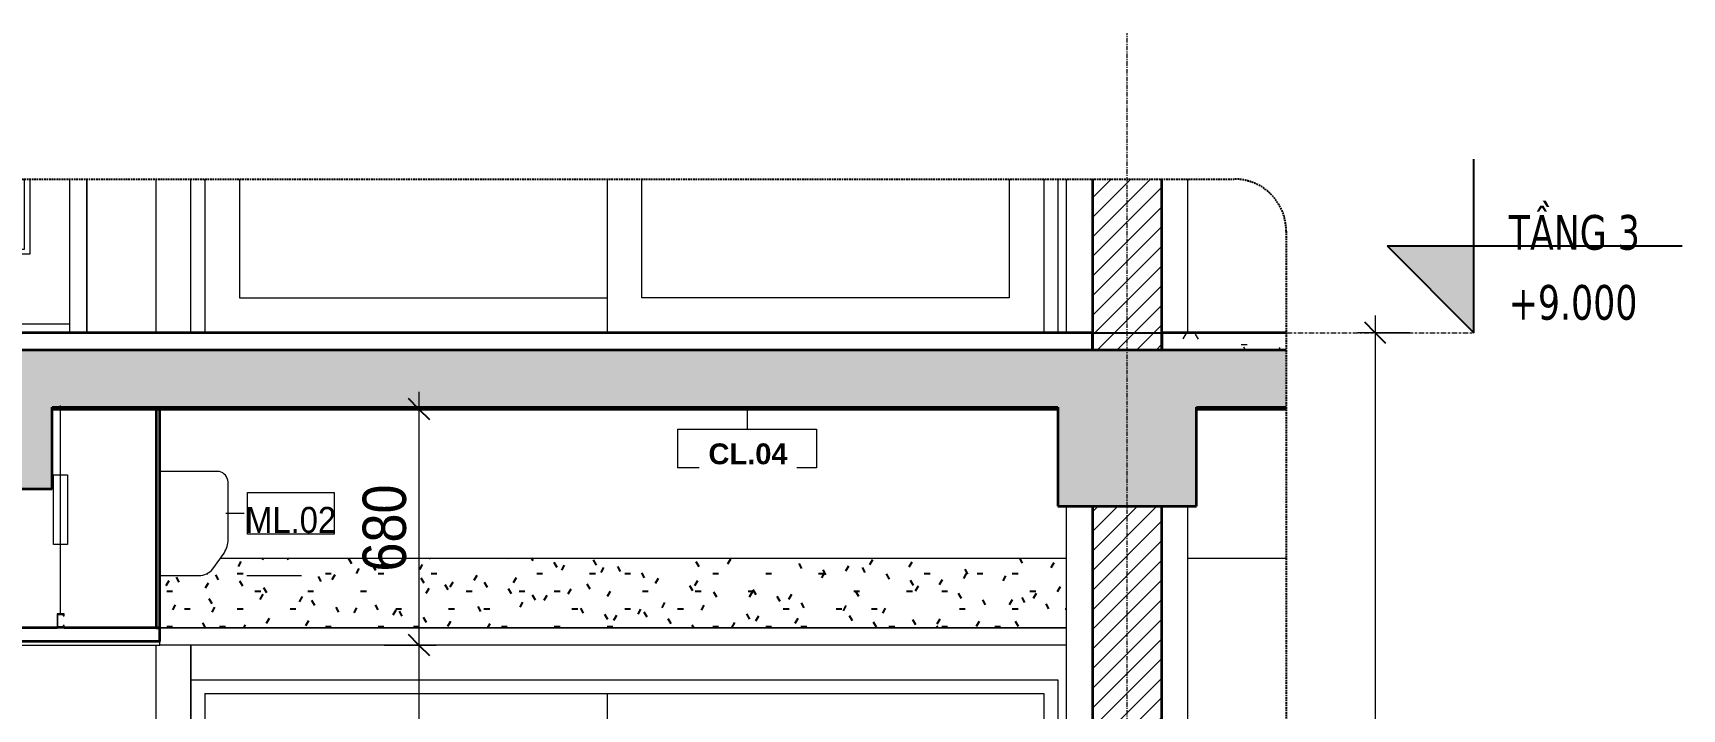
# Model space of a CAD drawing. Header units: millimetres. Extents: x 41758 to 237109, y 3795 to 78637.
# Drawn here: x 117147 to 121903, y 7916 to 9864 of the extents above; entities that cross this region are included whole.
import ezdxf

# ---------------------------------------------------------------- set-up
doc = ezdxf.new("R2010")
doc.units = ezdxf.units.MM
for name, pattern in [('Centre', [31.75, 6.35, -4.7625, 15.875, -4.7625]), ('Dash', [6, 3, -3]), ('Grid Line', [22.225, 12.7, -3.175, 3.175, -3.175]), ('Hidden', [7.14375, 4.7625, -2.38125]), ('IMPORT-CENTER _2_', [40.64, 25.4, -5.08, 5.08, -5.08])]:
    doc.linetypes.add(name, pattern=pattern)
for name, color, linetype, lineweight in [('0-5', 130, 'Continuous', 5), ('A-ANNO-DIMS', 211, 'Continuous', 9), ('A-ANNO-DIMS-50', 211, 'Continuous', 9), ('A-CLNG', 13, 'Continuous', 18), ('A-CLNG-1', 250, 'Continuous', 35), ('A-CLNG-2', 7, 'Continuous', 18), ('A-CLNG-FNSH-1', 7, 'Continuous', 18), ('A-CLNG-IDEN', 151, 'Continuous', 9), ('A-CLNG-PATT-1', 7, 'Continuous', 18), ('A-CLNG-PATT-2', 151, 'Continuous', 25), ('A-DETL-GENF', 92, 'Continuous', 18), ('A-DETL-GENF-4', 9, 'Continuous', 18), ('A-DETL-GENF-5', 92, 'Hidden', 25), ('A-DETL-GENF-HDLN-1', 7, 'Dash', 18), ('A-DETL-GENF-HDLN-2', 1, 'Continuous', 18), ('A-DETL-MEDM', 33, 'Continuous', 35), ('A-DOOR', 31, 'Continuous', 18), ('A-DOOR-1', 7, 'Continuous', 18), ('A-DOOR-FRAM-1', 31, 'Continuous', 18), ('A-DOOR-GLAZ-1', 31, 'Continuous', 18), ('A-FLOR-FNSH-1', 250, 'Continuous', 35), ('A-FLOR-LEVL', 51, 'Continuous', 9), ('A-FLOR-LEVL-1', 51, 'Continuous', 25), ('A-FLOR-LEVL-2', 51, 'Centre', 9), ('A-FLOR-PATT-1', 253, 'Continuous', 18), ('A-FLOR-PATT-4', 67, 'Continuous', 18), ('A-WALL', 113, 'Continuous', 18), ('A-WALL-2', 250, 'Continuous', 35), ('A-WALL-3', 7, 'Continuous', 18), ('A-WALL-PATT-2', 111, 'Continuous', 18), ('G-IMPT', 8, 'Continuous', 18), ('G-IMPT-3', 8, 'IMPORT-CENTER _2_', 18), ('M-EQPM', 50, 'Continuous', 18), ('M-EQPM-1', 7, 'Continuous', 18), ('M-EQPM-2', 50, 'Continuous', 25), ('M-EQPM-IDEN', 50, 'Continuous', 9), ('S-BEAM-2', 7, 'Continuous', 18), ('S-COLS', 52, 'Continuous', 18), ('S-COLS-6', 7, 'Continuous', 18), ('S-GRID-1', 1, 'Grid Line', 9)]:
    doc.layers.add(name, color=color, linetype=linetype, lineweight=lineweight)
doc.styles.add('Arial_1', font='arial.ttf', dxfattribs={"width": 0.9, "height": 75})
doc.styles.add('Arial_B_3', font='arialbd.ttf', dxfattribs={"height": 60})
doc.styles.add('Tahoma_B_1', font='tahomabd.ttf', dxfattribs={"width": 0.85, "height": 100})
doc.styles.add('UTM Avo', font='', dxfattribs={"width": 0.9, "height": 125})
doc.styles.get('UTM Avo').set_extended_font_data('UTM Avo')
doc.dimstyles.new('1_Dim_chi_tiet_2_5', dxfattribs={"dimscale": 304.8, "dimtxt": 124.912619, "dimasz": 0.19685, "dimexe": 0.164042, "dimexo": 0.0625, "dimgap": 0.016404, "dimtad": 1, "dimdec": 0, "dimrnd": 5, "dimzin": 0, "dimdsep": 46, "dimtxsty": 'UTM Avo', "dimblk1": 'OBLIQUE', "dimblk2": 'OBLIQUE', "dimsah": 1, "dimcen": 0.09, "dimdle": 0.164042, "dimazin": 0, "dimtfac": 1, "dimtdec": 4, "dimtix": 1, "dimtmove": 0, "dimatfit": 3, "dimfxl": 0.328084, "dimfxlon": 1, "dimtvp": 1, "dimtolj": 1, "dimtzin": 0, "dimarcsym": 2})
pattern_1 = [(50, (49918.1, 15875), (364.368, -31.878), [38.1, -419.1]), (355, (49918.1, 15875), (-70.486, 382.113), [30.48, -335.28]), (100.451, (49948.46, 15872.34), (293.885, 350.233), [32.38, -356.18]), (46.184, (49918.1, 15976.6), (542.158, -84.086), [57.15, -628.65]), (96.636, (49963.3, 15969.6), (474.805, 494.855), [48.57, -534.27]), (351.184, (49918.1, 15976.6), (474.81, 494.85), [45.72, -502.92]), (21, (49968.9, 15951.2), (303.228, -204.53), [38.1, -419.1]), (326, (49968.9, 15951.2), (123.604, 368.376), [30.48, -335.28]), (71.451, (49994.17, 15934.16), (426.834, 163.843), [32.38, -356.18]), (37.5, (49918.1, 15875), (6.1766, 169.1102), [3.353, -327.863, 3.353, -337.007, -336.55]), (37.5, (49918.1, 15875), (6.1766, 169.1102), [-671.576, 3.353, -333.197]), (7.5, (49918.1, 15875), (133.639, 200.3615), [3.353, -190.703, 3.353, -320.243, -128.27]), (7.5, (49918.1, 15875), (133.639, 200.3615), [-517.652, 3.353, -124.917]), (327.5, (49804.81, 15875), (271.1818, -11.4584), [3.353, -123.647, 3.353, -392.887, -525.78]), (327.5, (49804.81, 15875), (271.1818, -11.4584), [-523.24, 3.353, -522.427]), (317.5, (49754.01, 15875), (296.2585, 50.853), [3.353, -161.747, 3.353, -259.791, -373.38]), (317.5, (49754.01, 15875), (296.2585, 50.853), [-428.244, 3.353, -370.027]), (45, (49918.1, 15875), (-125.7236, 125.7236), []), (45, (49918.1, 16065.5), (-125.7236, 125.7236), [])]
pattern_2 = [(0, (49918.096, 15875), (203.2, 50.8), [16.764, -135.636, 16.764, -135.636, -812.8]), (0, (49918.096, 15875), (203.2, 50.8), [-304.8, 16.764, -288.036, 16.764, -135.636, -355.6]), (0, (49918.096, 15875), (203.2, 50.8), [-762, 16.764, -84.836, 16.764, -237.236]), (120, (49994.296, 15900.4), (-145.5941, 150.57636), [16.764, -135.636, 16.764, -135.636, -812.8]), (120, (49994.296, 15900.4), (-145.5941, 150.57636), [-304.8, 16.764, -288.036, 16.764, -135.636, -355.6]), (120, (49994.296, 15900.4), (-145.5941, 150.57636), [-762, 16.764, -84.836, 16.764, -237.236]), (240, (50019.696, 16002), (-57.6059, -201.37636), [16.764, -135.636, 16.764, -135.636, -812.8]), (240, (50019.696, 16002), (-57.6059, -201.37636), [-304.8, 16.764, -288.036, 16.764, -135.636, -355.6]), (240, (50019.696, 16002), (-57.6059, -201.37636), [-762, 16.764, -84.836, 16.764, -237.236])]
pattern_3 = [(63.435, (49981.6, 15906.75), (-255.583, 766.747), [317.5, -190.5, 317.5, -190.5, -403.903]), (63.435, (49981.6, 15906.75), (-255.583, 766.747), [-1016, 127, -276.9]), (63.435, (49965.7, 15922.6), (-255.583, 766.747), [254, -317.5, 190.5, -190.5, -467.403]), (63.435, (49965.7, 15922.6), (-255.583, 766.747), [-952.5, 222.25, -245.15]), (63.435, (49965.7, 15970.25), (-255.583, 766.747), [190.5, -381, 127, -190.5, -530.903]), (63.435, (49965.7, 15970.25), (-255.583, 766.747), [-889, 285.75, -245.15]), (63.435, (50013.35, 15922.6), (-255.583, 766.747), [190.5, -381, 158.75, -689.653]), (63.435, (50060.97, 15970.25), (-255.583, 766.747), [95.25, -476.25, 63.5, -784.903]), (63.435, (49981.6, 16049.6), (-255.583, 766.747), [63.5, -476.25, 63.5, -254, -562.653]), (63.435, (49981.6, 16049.6), (-255.583, 766.747), [-857.25, 158.75, -403.9]), (63.435, (50267.35, 16002), (-255.583, 766.747), [317.5, -476.25, 381, -251.503]), (63.435, (50267.35, 15954.4), (-255.583, 766.747), [444.5, -317.5, 476.25, -188.003]), (63.435, (50299.1, 15970.25), (-255.583, 766.747), [508, -254, 381, -276.903]), (63.435, (50346.7, 16017.9), (-255.583, 766.747), [317.5, -444.5, 254, -403.903]), (63.435, (50299.1, 16113.1), (-255.583, 766.747), [158.75, -635, 190.5, -435.653]), (63.435, (50394.35, 16065.5), (-255.583, 766.747), [127, -635, 127, -530.903])]
pattern_4 = [(45, (117468.22, 15875), (-28.28427, 28.28427), [])]

# ---------------------------------------------------------------- blocks, each defined once
blk = doc.blocks.new('NCV_TKTC_KET CAU_rvt-6-TKCS_CĂN HỘ LOẠI 6 - MẶT CẮT 5')
at = {"layer": 'A-FLOR-PATT-1'}
h = blk.add_hatch(dxfattribs=at)
h.set_pattern_fill('FP_26', color=256, style=0, pattern_type=2)
h.set_pattern_definition(pattern_1)
h.paths.add_polyline_path([(49452.6, 8780), (49452.6, 8785), (45152.6, 8785), (45152.6, 8780), (49335.7, 8780)])
h.paths.add_polyline_path([(53211.3, 8780), (53211.3, 8785), (52952.6, 8785), (52952.6, 8780), (52988.1, 8780)])
h.paths.add_polyline_path([(49897.6, 8780), (52552.6, 8780), (52552.6, 8785), (49652.6, 8785), (49652.6, 8780)])
h = blk.add_hatch(dxfattribs=at)
h.set_pattern_fill('FP_26', color=256, style=0, pattern_type=2)
h.set_pattern_definition(pattern_1)
h.paths.add_polyline_path([(49452.6, 8780), (49452.6, 8785), (45152.6, 8785), (45152.6, 8780), (49335.7, 8780)])
h.paths.add_polyline_path([(53211.3, 8780), (53211.3, 8785), (52952.6, 8785), (52952.6, 8780), (52988.1, 8780)])
h.paths.add_polyline_path([(49897.6, 8780), (52552.6, 8780), (52552.6, 8785), (49652.6, 8785), (49652.6, 8780)])
at = {"layer": 'A-FLOR-FNSH-1'}
for p, q in [((49652.6, 8780), (52552.6, 8780)), ((52952.6, 8780), (53211.3, 8780))]:
    blk.add_line(p, q, dxfattribs=at)
at = {"layer": 'S-BEAM-2'}
for p, q in [((50137.6, 8350), (52577.6, 8350)), ((52927.6, 8350), (53211.3, 8350))]:
    blk.add_line(p, q, dxfattribs=at)
at = {"layer": 'S-COLS-6'}
for p, q in [((52577.6, 9000), (52577.6, 9442.8)), ((52927.6, 9000), (52927.6, 9442.8)), ((52577.6, 5600), (52577.6, 8500)), ((52927.6, 5600), (52927.6, 8500))]:
    blk.add_line(p, q, dxfattribs=at)
blk = doc.blocks.new('CL_01-VÁCH DỰNG THẠCH CAO CĂN HỘ LOẠI 5A1 - CL_01-VÁCH DỰNG THẠCH CAO CĂN HỘ LOẠI 5-822138-TKCS_CĂN HỘ LOẠI 6 - MẶT CẮT 5')
at = {"layer": 'A-CLNG-PATT-2'}
h = blk.add_hatch(dxfattribs=at)
h.set_pattern_fill('FP_29', color=256, style=0, pattern_type=2)
h.set_pattern_definition(pattern_2)
h.paths.add_polyline_path([(52370, 8150), (52577.6, 8150), (52577.6, 8350), (50137.6, 8350), (50116, 8319.1), (50107.5, 8311.1), (50097.6, 8305), (50086.5, 8301.3), (50074.9, 8300), (49962.6, 8300), (49962.6, 8150), (52071.8, 8150)])
at = {"layer": 'A-CLNG-1'}
for p, q in [((49962.6, 8780), (49952.6, 8780)), ((49952.6, 8780), (49952.6, 8150)), ((49962.6, 8150), (49962.6, 8780)), ((49952.6, 8150), (49962.6, 8150))]:
    blk.add_line(p, q, dxfattribs=at)
at = {"layer": 'A-CLNG-2'}
blk.add_line((52577.6, 8150), (49962.6, 8150), dxfattribs=at)
blk = doc.blocks.new('Air_Conditioner_on_wall_20381 - Air_Conditioner_on_wall_20381-V65-TKCS_CĂN HỘ LOẠI 6 - MẶT CẮT 5')
at = {"layer": 'M-EQPM-1'}
for p, q in [((50134.7, 8600), (49962.6, 8600)), ((50159.9, 8404.1), (50159.9, 8570)), ((50116, 8319.1), (50147.9, 8364.8)), ((49962.6, 8300), (50074.9, 8300)), ((50213.5, 8300), (50371.6, 8300)), ((50213.5, 8300), (50371.6, 8300)), ((50213.5, 8300), (50371.6, 8300)), ((50213.5, 8300), (50371.6, 8300)), ((50341.7, 8300), (50371.6, 8300)), ((50341.7, 8300), (50371.6, 8300)), ((50341.7, 8300), (50371.6, 8300)), ((50341.7, 8300), (50371.6, 8300)), ((50341.7, 8300), (50371.6, 8300)), ((50341.7, 8300), (50371.6, 8300)), ((50341.7, 8300), (50371.6, 8300)), ((50341.7, 8300), (50371.6, 8300))]:
    blk.add_line(p, q, dxfattribs=at)
for centre, radius, start, end in [((50126.8, 8567.8), 33.1, 3.7944, 76.2056), ((50080.7, 8406.8), 79.3, 328.0261, 358.0261), ((50074.9, 8353.6), 53.6, 270.0167, 319.9833)]:
    blk.add_arc(centre, radius, start, end, dxfattribs=at)
blk = doc.blocks.new('NCV_TKTC_TANG 2_rvt-6-TKCS_CĂN HỘ LOẠI 6 - MẶT CẮT 5')
at = {"layer": 'A-CLNG-PATT-1'}
h = blk.add_hatch(dxfattribs=at)
h.set_pattern_fill('FP_27', color=256, style=0, pattern_type=2)
h.set_pattern_definition([(0, (49918.1, 15875), (406.4, 101.6), [16.764, -288.036, 16.764, -288.036, -1625.6]), (0, (49918.1, 15875), (406.4, 101.6), [-609.6, 16.764, -592.836, 16.764, -288.036, -711.2]), (0, (49918.1, 15875), (406.4, 101.6), [-1524, 16.764, -186.436, 16.764, -491.236]), (120, (50070.5, 15925.8), (-291.1882, 301.1527), [16.764, -288.036, 16.764, -288.036, -1625.6]), (120, (50070.5, 15925.8), (-291.1882, 301.1527), [-609.6, 16.764, -592.836, 16.764, -288.036, -711.2]), (120, (50070.5, 15925.8), (-291.1882, 301.1527), [-1524, 16.764, -186.436, 16.764, -491.236]), (240, (50121.3, 16129), (-115.2118, -402.7527), [16.764, -288.036, 16.764, -288.036, -1625.6]), (240, (50121.3, 16129), (-115.2118, -402.7527), [-609.6, 16.764, -592.836, 16.764, -288.036, -711.2]), (240, (50121.3, 16129), (-115.2118, -402.7527), [-1524, 16.764, -186.436, 16.764, -491.236])])
h.paths.add_polyline_path([(49952.6, 8100), (49962.6, 8100), (49962.6, 8110), (47452.6, 8110), (47452.6, 8100), (49952.5, 8100)])
at = {"layer": 'A-CLNG-1'}
for p, q in [((49952.6, 8785), (49952.6, 8780)), ((49952.6, 8780), (52552.6, 8780)), ((52952.6, 8780), (53211.3, 8780)), ((49666.5, 8150), (49086.5, 8150)), ((49962.6, 8150), (49686.5, 8150)), ((49962.6, 8110), (49962.6, 8150)), ((49962.6, 8110), (47452.6, 8110))]:
    blk.add_line(p, q, dxfattribs=at)
at = {"layer": 'A-CLNG-2'}
for p, q in [((49962.6, 8150), (52577.6, 8150)), ((52577.6, 8100), (49962.6, 8100))]:
    blk.add_line(p, q, dxfattribs=at)
at = {"layer": 'A-CLNG-FNSH-1'}
for p, q in [((47452.6, 8100), (49962.6, 8100)), ((49962.6, 8100), (49962.6, 8110))]:
    blk.add_line(p, q, dxfattribs=at)
at = {"layer": 'A-WALL-3'}
blk.add_line((49952.6, 5600), (49952.6, 8100), dxfattribs=at)
at = {"layer": 'A-CLNG'}
blk.add_blockref('CL_01-VÁCH DỰNG THẠCH CAO CĂN HỘ LOẠI 5A1 - CL_01-VÁCH DỰNG THẠCH CAO CĂN HỘ LOẠI 5-822138-TKCS_CĂN HỘ LOẠI 6 - MẶT CẮT 5', (0, 0), dxfattribs=at)
at = {"layer": 'M-EQPM'}
blk.add_blockref('Air_Conditioner_on_wall_20381 - Air_Conditioner_on_wall_20381-V65-TKCS_CĂN HỘ LOẠI 6 - MẶT CẮT 5', (0, 0), dxfattribs=at)
blk = doc.blocks.new('DOOR_CW_01 CANH MO-PANEL KINH - DIW_01-900x2200-CỬA GỖ VÂN LAMINATE-V72-TKCS_CĂN HỘ LOẠI 6 - MẶT CẮT 5')
at = {"layer": 'A-DETL-GENF-HDLN-2'}
h = blk.add_hatch(dxfattribs=at)
h.set_pattern_fill('FP_31', color=256, style=0, pattern_type=2)
h.set_pattern_definition(pattern_3)
h.paths.add_polyline_path([(49279.5, 9226), (49587.6, 9226), (49587.6, 9442.8), (49572.6, 9442.8), (49572.6, 9241), (49032.6, 9241), (49032.6, 9442.8), (49017.6, 9442.8), (49017.6, 9226), (49032.7, 9226)])
h = blk.add_hatch(dxfattribs=at)
h.set_pattern_fill('FP_31', color=256, style=0, pattern_type=2)
h.set_pattern_definition(pattern_3)
h.paths.add_polyline_path([(49279.5, 9241), (49572.6, 9241), (49572.6, 9442.8), (49032.6, 9442.8), (49032.6, 9241)])
at = {"layer": 'A-DETL-GENF-HDLN-1'}
blk.add_line((48892.6, 9000), (49230.8, 9442.8), dxfattribs=at)
at = {"layer": 'A-DOOR-1'}
for p, q in [((48852.6, 9442.8), (48852.6, 9000)), ((48902.6, 9000), (48902.6, 9442.8)), ((49017.6, 9226), (49017.6, 9442.8)), ((49032.6, 9442.8), (49032.6, 9241)), ((49572.6, 9241), (49572.6, 9442.8)), ((49587.6, 9442.8), (49587.6, 9226)), ((49702.6, 9442.8), (49702.6, 9000)), ((49752.6, 9000), (49752.6, 9442.8)), ((49032.6, 9241), (49572.6, 9241)), ((49587.6, 9226), (49017.6, 9226)), ((48902.6, 9026), (49702.6, 9026))]:
    blk.add_line(p, q, dxfattribs=at)
blk = doc.blocks.new('NCV_TKTC_TANG 3 - 4_rvt-7-TKCS_CĂN HỘ LOẠI 6 - MẶT CẮT 5')
at = {"layer": 'A-FLOR-PATT-4'}
h = blk.add_hatch(dxfattribs=at)
h.set_pattern_fill('FP_29', color=256, style=0, pattern_type=2)
h.set_pattern_definition(pattern_2)
h.paths.add_polyline_path([(53211.3, 8950), (53211.3, 9000), (52852.6, 9000), (52852.6, 8950), (52988.1, 8950)])
at = {"layer": 'A-FLOR-FNSH-1'}
for p, q in [((52652.6, 9000), (47452.6, 9000)), ((52652.6, 8950), (52652.6, 9000)), ((53211.3, 9000), (52852.6, 9000)), ((52852.6, 9000), (52852.6, 8950))]:
    blk.add_line(p, q, dxfattribs=at)
at = {"layer": 'A-WALL-3'}
for p, q in [((49752.6, 9442.8), (49752.6, 9100)), ((49952.6, 9000), (49952.6, 9442.8)), ((49752.6, 9100), (49752.6, 9000))]:
    blk.add_line(p, q, dxfattribs=at)
at = {"layer": 'A-DOOR'}
blk.add_blockref('DOOR_CW_01 CANH MO-PANEL KINH - DIW_01-900x2200-CỬA GỖ VÂN LAMINATE-V72-TKCS_CĂN HỘ LOẠI 6 - MẶT CẮT 5', (0, 0), dxfattribs=at)
blk = doc.blocks.new('DEG_02-DEG_03 - DEG_02-2500x2400mm-CỬA ĐI 02 CÁNH TRƯỢT-625766-TKCS_CĂN HỘ LOẠI 6 - MẶT CẮT 5')
at = {"layer": 'A-DOOR'}
for p, q in [((51252.6, 9442.8), (51252.6, 9000)), ((51352.6, 9100), (51352.6, 9442.8)), ((52412.6, 9442.8), (52412.6, 9100)), ((52412.6, 9100), (51352.6, 9100))]:
    blk.add_line(p, q, dxfattribs=at)
at = {"layer": 'A-DOOR-FRAM-1'}
for p, q in [((50092.6, 9442.8), (50092.6, 9000)), ((52512.6, 9442.8), (52512.6, 9000))]:
    blk.add_line(p, q, dxfattribs=at)
at = {"layer": 'A-DOOR-GLAZ-1'}
for p, q in [((50192.6, 9442.8), (50192.6, 9100)), ((50192.6, 9100), (51252.6, 9100))]:
    blk.add_line(p, q, dxfattribs=at)
blk = doc.blocks.new('DEG_02-DEG_03 - DEG_02-2500x2400mm-CỬA ĐI 02 CÁNH TRƯỢT-V66-TKCS_CĂN HỘ LOẠI 6 - MẶT CẮT 5')
at = {"layer": 'A-DOOR'}
for p, q in [((51252.6, 7960), (51252.6, 5600)), ((51352.6, 7860), (52412.6, 7860)), ((51352.6, 5700), (51352.6, 7860)), ((52412.6, 7860), (52412.6, 5700)), ((52412.6, 5700), (51352.6, 5700))]:
    blk.add_line(p, q, dxfattribs=at)
at = {"layer": 'A-DOOR', "flags": 128}
blk.add_lwpolyline([(52464.1, 6808.7), (52463.4, 6808.7), (52461.9, 6808.7), (52461.1, 6808.7), (52461.1, 6808.7)], dxfattribs=at)
at = {"layer": 'A-DOOR'}
for centre, radius, start, end in [((52462.6, 6800), 20, 0, 180), ((52461.1, 6799.2), 9.45, 90, 180), ((52464.1, 6799.2), 9.45, 0, 90), ((52462.6, 6800), 20, 180, 240), ((52616.4, 6799.2), 164.8, 180, 199.134), ((52308.8, 6799.2), 164.8, 340.866, 0), ((52462.6, 6800), 20, 300, 0), ((52462.9, 6746), 2.34, 199.134, 261.031), ((52462.2, 6746), 2.34, 278.969, 340.866)]:
    blk.add_arc(centre, radius, start, end, dxfattribs=at)
at = {"layer": 'A-DOOR-FRAM-1'}
for p, q in [((50052.6, 8000), (50052.6, 5600)), ((50092.6, 7960), (50092.6, 5600)), ((50092.6, 7960), (52512.6, 7960)), ((52512.6, 7960), (52512.6, 5600))]:
    blk.add_line(p, q, dxfattribs=at)
at = {"layer": 'A-DOOR-GLAZ-1'}
for p, q in [((50192.6, 7860), (50192.6, 5700)), ((51252.6, 7860), (50192.6, 7860)), ((50192.6, 5700), (51252.6, 5700))]:
    blk.add_line(p, q, dxfattribs=at)
blk = doc.blocks.new('TKTC_XREF_251221_MB TANG 2-7 - TKTC_XREF_260130_MB TANG 2-5_dwg_$cc-V67-TKCS_CĂN HỘ LOẠI 6 - MẶT CẮT 5')
at = {"layer": 'G-IMPT-3'}
for p, q in [((44805.9, 5600), (44684.8, 5600)), ((44745, 5600), (44745.7, 5600))]:
    blk.add_line(p, q, dxfattribs=at)
at = {"layer": 'M-EQPM'}
for p, q in [((44700.3, 5600), (44700.3, 5600)), ((44745.3, 5600), (44745.1, 5600)), ((44745.1, 5600), (44745.6, 5600)), ((44745.6, 5600), (44745.3, 5600))]:
    blk.add_line(p, q, dxfattribs=at)
blk = doc.blocks.new('TKTC_XREF_251221_MB TANG 2-7 - TKTC_XREF_260130_MB TANG 2-5_dwg_CUM U_DN100-V68-TKCS_CĂN HỘ LOẠI 6 - MẶT CẮT 5')
at = {"layer": 'G-IMPT'}
for p, q in [((44681.3, 5600), (44682.1, 5600)), ((44682.1, 5600), (44681.3, 5600)), ((44681.3, 5600), (44681.3, 5600)), ((44681.4, 5600), (44682.2, 5600)), ((44682.2, 5600), (44681.4, 5600)), ((44681.4, 5600), (44681.4, 5600)), ((44683.3, 5600), (44683.3, 5600)), ((44683.4, 5600), (44683.4, 5600)), ((44684.8, 5600), (44684.8, 5600)), ((44684.9, 5600), (44684.9, 5600)), ((44686.4, 5600), (44686.4, 5600)), ((44686.5, 5600), (44686.5, 5600)), ((44687.1, 5600), (44687.1, 5600)), ((44687.1, 5600), (44687.1, 5600)), ((44687.1, 5600), (44687.1, 5600)), ((44690.9, 5600), (44687.1, 5600)), ((44690.9, 5600), (44687.1, 5600)), ((44687.2, 5600), (44687.2, 5600)), ((44687.2, 5600), (44687.3, 5600)), ((44691, 5600), (44687.2, 5600)), ((44687.3, 5600), (44687.3, 5600)), ((44691, 5600), (44687.3, 5600)), ((44692.4, 5600), (44743.7, 5600)), ((44692.6, 5600), (44743.9, 5600)), ((44743.9, 5600), (44743.7, 5600)), ((44743.9, 5600), (44743.7, 5600)), ((44743.9, 5600), (44743.8, 5600))]:
    blk.add_line(p, q, dxfattribs=at)
at = {"layer": 'G-IMPT', "flags": 128}
for points in [[(44686.4, 5600), (44682.1, 5600), (44682.1, 5600), (44686.4, 5600)], [(44686.5, 5600), (44682.2, 5600), (44682.2, 5600), (44686.5, 5600)], [(44687.1, 5600), (44690.9, 5600), (44690.9, 5600), (44687.1, 5600)], [(44687.3, 5600), (44691, 5600), (44691, 5600), (44687.2, 5600)], [(44690.9, 5600), (44690.9, 5600), (44692.4, 5600), (44692.4, 5600), (44690.9, 5600), (44690.9, 5600)], [(44691, 5600), (44691, 5600), (44692.5, 5600), (44692.6, 5600), (44691, 5600), (44691, 5600)], [(44692.4, 5600), (44743.7, 5600), (44743.8, 5600)], [(44692.6, 5600), (44743.9, 5600), (44743.9, 5600)]]:
    blk.add_lwpolyline(points, dxfattribs=at)
blk = doc.blocks.new('TKTC_XREF_251221_MB TANG 2-7 - TKTC_XREF_260130_MB TANG 2-5_dwg_$cc-4746808-TKCS_CĂN HỘ LOẠI 6 - MẶT CẮT 5')
at = {"layer": 'G-IMPT-3'}
for p, q in [((49809.2, 5600), (49656.2, 5600)), ((49732.7, 5600), (49732.7, 5600))]:
    blk.add_line(p, q, dxfattribs=at)
at = {"layer": 'M-EQPM'}
for p, q in [((49789.5, 5600), (49675.8, 5600)), ((49675.8, 5600), (49732.7, 5600)), ((49732.7, 5600), (49678.6, 5600)), ((49678.6, 5600), (49786.7, 5600)), ((49786.7, 5600), (49732.7, 5600)), ((49732.7, 5600), (49789.5, 5600))]:
    blk.add_line(p, q, dxfattribs=at)
blk = doc.blocks.new('TKTC_XREF_251221_MB TANG 2-7 - TKTC_XREF_260130_MB TANG 2-5_dwg_CUM U_DN100-V69-TKCS_CĂN HỘ LOẠI 6 - MẶT CẮT 5')
at = {"layer": 'G-IMPT'}
for p, q in [((49674.6, 5600), (49659.3, 5600)), ((49659.3, 5600), (49661.2, 5600)), ((49664.1, 5600), (49661.2, 5600)), ((49661.2, 5600), (49672.7, 5600)), ((49671.2, 5600), (49662.6, 5600)), ((49662.9, 5600), (49800.6, 5600)), ((49669.8, 5600), (49664.1, 5600)), ((49665.3, 5600), (49664.4, 5600)), ((49669.5, 5600), (49664.4, 5600)), ((49668.5, 5600), (49665.3, 5600)), ((49668.5, 5600), (49665.3, 5600)), ((49668.5, 5600), (49665.3, 5600)), ((49669.5, 5600), (49668.5, 5600)), ((49672.7, 5600), (49669.8, 5600)), ((49670.9, 5600), (49792.6, 5600)), ((49670.9, 5600), (49674.9, 5600)), ((49672.7, 5600), (49674.6, 5600)), ((49674.9, 5600), (49788.6, 5600)), ((49792.6, 5600), (49788.6, 5600)), ((49804.3, 5600), (49788.9, 5600)), ((49788.9, 5600), (49790.9, 5600)), ((49793.7, 5600), (49790.9, 5600)), ((49790.9, 5600), (49802.4, 5600)), ((49800.9, 5600), (49792.3, 5600)), ((49799.5, 5600), (49793.7, 5600)), ((49795, 5600), (49794.1, 5600)), ((49799.2, 5600), (49794.1, 5600)), ((49798.2, 5600), (49795, 5600)), ((49798.2, 5600), (49795, 5600)), ((49798.2, 5600), (49795, 5600)), ((49799.2, 5600), (49798.2, 5600)), ((49802.4, 5600), (49799.5, 5600)), ((49802.4, 5600), (49804.3, 5600))]:
    blk.add_line(p, q, dxfattribs=at)
blk = doc.blocks.new('TKTC_XREF_251221_MB TANG 2-7 - TKTC_XREF_260130_MB TANG 2-5_dwg_THU NUOC - THU NUOC-444531-TKCS_MB TẦNG 1-4746804-TKCS_CĂN HỘ LOẠI 6 - MẶT CẮT 5')
at = {"layer": 'G-IMPT'}
for p, q in [((44453.7, 5600), (44303.7, 5600)), ((44303.7, 5600), (44453.7, 5600)), ((44428.7, 5600), (44328.7, 5600)), ((44328.7, 5600), (44428.7, 5600)), ((44423.7, 5600), (44333.7, 5600)), ((44333.7, 5600), (44423.7, 5600)), ((44333.7, 5600), (44423.7, 5600)), ((44423.7, 5600), (44333.7, 5600)), ((44346.7, 5600), (44346.7, 5600)), ((44346.7, 5600), (44346.7, 5600)), ((44346.7, 5600), (44346.7, 5600)), ((44346.7, 5600), (44370.7, 5600)), ((44370.7, 5600), (44346.7, 5600)), ((44410.9, 5600), (44346.7, 5600)), ((44346.7, 5600), (44410.9, 5600)), ((44410.9, 5600), (44346.7, 5600)), ((44346.7, 5600), (44410.9, 5600)), ((44359, 5600), (44359, 5600)), ((44359, 5600), (44359, 5600)), ((44398.5, 5600), (44359, 5600)), ((44359, 5600), (44398.5, 5600)), ((44398.5, 5600), (44359, 5600)), ((44359, 5600), (44398.5, 5600)), ((44368.9, 5600), (44368.9, 5600)), ((44368.9, 5600), (44368.9, 5600)), ((44388.5, 5600), (44368.9, 5600)), ((44368.9, 5600), (44388.5, 5600)), ((44388.5, 5600), (44368.9, 5600)), ((44368.9, 5600), (44388.5, 5600)), ((44410.9, 5600), (44386.7, 5600)), ((44386.7, 5600), (44410.9, 5600)), ((44388.5, 5600), (44388.5, 5600)), ((44388.5, 5600), (44388.5, 5600)), ((44398.5, 5600), (44398.5, 5600)), ((44398.5, 5600), (44398.5, 5600)), ((44410.9, 5600), (44410.9, 5600)), ((44410.9, 5600), (44410.9, 5600)), ((44410.9, 5600), (44410.9, 5600))]:
    blk.add_line(p, q, dxfattribs=at)
blk = doc.blocks.new('TKTC_XREF_251221_MB TANG 2-7 - TKTC_XREF_251221_MB TANG 2-7-V70-TKCS_CĂN HỘ LOẠI 6 - MẶT CẮT 5')
at = {"layer": 'M-EQPM'}
for p, q in [((49804.1, 9000), (49653.7, 9000)), ((49653.7, 9000), (49654, 9000)), ((49653.8, 9000), (49804.2, 9000)), ((49804.2, 9000), (49653.8, 9000)), ((49654, 9000), (49804.4, 9000)), ((49804.4, 9000), (49804.1, 9000)), ((52852.6, 9000), (52892.4, 9000)), ((52892.4, 9000), (52852.6, 9000)), ((52892.6, 9000), (53012.4, 9000)), ((53012.4, 9000), (52892.6, 9000))]:
    blk.add_line(p, q, dxfattribs=at)
at = {"layer": 'M-EQPM-2'}
for p, q in [((49452.6, 9000), (52927.6, 9000)), ((52927.6, 9000), (53211.3, 9000))]:
    blk.add_line(p, q, dxfattribs=at)
for name, p in [('TKTC_XREF_251221_MB TANG 2-7 - TKTC_XREF_260130_MB TANG 2-5_dwg_$cc-4746808-TKCS_CĂN HỘ LOẠI 6 - MẶT CẮT 5', (0, 3400)), ('TKTC_XREF_251221_MB TANG 2-7 - TKTC_XREF_260130_MB TANG 2-5_dwg_CUM U_DN100-V69-TKCS_CĂN HỘ LOẠI 6 - MẶT CẮT 5', (0, 3400)), ('TKTC_XREF_251221_MB TANG 2-7 - TKTC_XREF_260130_MB TANG 2-5_dwg_THU NUOC - THU NUOC-444531-TKCS_MB TẦNG 1-4746804-TKCS_CĂN HỘ LOẠI 6 - MẶT CẮT 5', (5449.4, 3400)), ('TKTC_XREF_251221_MB TANG 2-7 - TKTC_XREF_260130_MB TANG 2-5_dwg_CUM U_DN100-V68-TKCS_CĂN HỘ LOẠI 6 - MẶT CẮT 5', (8200, 3400)), ('TKTC_XREF_251221_MB TANG 2-7 - TKTC_XREF_260130_MB TANG 2-5_dwg_$cc-V67-TKCS_CĂN HỘ LOẠI 6 - MẶT CẮT 5', (8200, 3400))]:
    blk.add_blockref(name, p)
blk = doc.blocks.new('BORDER VIEW - BORDER VIEW-2612583-TKCS_CĂN HỘ LOẠI 6 - MẶT CẮT 5')
at = {"layer": 'A-DETL-GENF-5'}
for p, q in [((44242.6, 9442.8), (53061.3, 9442.8)), ((53211.3, 9292.8), (53211.3, 5250))]:
    blk.add_line(p, q, dxfattribs=at)
blk.add_arc((53061.3, 9292.8), 150, 0, 90, dxfattribs=at)
blk = doc.blocks.new('Repeating Detail - THANH TREO TRẦN 600-354052-TKCS_CĂN HỘ LOẠI 6 - MẶT CẮT 5')
at = {"layer": 'A-DETL-GENF'}
for points in [[(47884, 8150), (47886.5, 8150), (47886.5, 8156), (47884, 8156), (47884, 8152.5), (47869, 8152.5), (47869, 8187.5), (47884, 8187.5), (47884, 8184), (47886.5, 8184), (47886.5, 8190), (47866.5, 8190), (47866.5, 8150), (47869, 8150)], [(48484, 8150), (48486.5, 8150), (48486.5, 8156), (48484, 8156), (48484, 8152.5), (48469, 8152.5), (48469, 8187.5), (48484, 8187.5), (48484, 8184), (48486.5, 8184), (48486.5, 8190), (48466.5, 8190), (48466.5, 8150), (48469, 8150)], [(49084, 8150), (49086.5, 8150), (49086.5, 8156), (49084, 8156), (49084, 8152.5), (49069, 8152.5), (49069, 8187.5), (49084, 8187.5), (49084, 8184), (49086.5, 8184), (49086.5, 8190), (49066.5, 8190), (49066.5, 8150), (49069, 8150)], [(49684, 8150), (49686.5, 8150), (49686.5, 8156), (49684, 8156), (49684, 8152.5), (49669, 8152.5), (49669, 8187.5), (49684, 8187.5), (49684, 8184), (49686.5, 8184), (49686.5, 8190), (49666.5, 8190), (49666.5, 8150), (49669, 8150)]]:
    blk.add_hatch(color=256, dxfattribs=at).paths.add_polyline_path(points)
for p, q in [((47876.5, 8190), (47876.5, 8790)), ((48476.5, 8190), (48476.5, 8790)), ((49076.5, 8190), (49076.5, 8790)), ((49676.5, 8190), (49676.5, 8790)), ((47856.5, 8590), (47896.5, 8590)), ((47856.5, 8390), (47856.5, 8590)), ((47896.5, 8590), (47896.5, 8390)), ((48456.5, 8590), (48496.5, 8590)), ((48456.5, 8390), (48456.5, 8590)), ((48496.5, 8590), (48496.5, 8390)), ((49056.5, 8590), (49096.5, 8590)), ((49056.5, 8390), (49056.5, 8590)), ((49096.5, 8590), (49096.5, 8390)), ((49656.5, 8590), (49696.5, 8590)), ((49656.5, 8390), (49656.5, 8590)), ((49696.5, 8590), (49696.5, 8390)), ((47896.5, 8390), (47856.5, 8390)), ((48496.5, 8390), (48456.5, 8390)), ((49096.5, 8390), (49056.5, 8390)), ((49696.5, 8390), (49656.5, 8390)), ((47886.5, 8190), (47866.5, 8190)), ((47866.5, 8190), (47866.5, 8150)), ((47886.5, 8190), (47866.5, 8190)), ((47866.5, 8190), (47866.5, 8150)), ((47869, 8187.5), (47884, 8187.5)), ((47869, 8152.5), (47869, 8187.5)), ((47869, 8152.5), (47869, 8187.5)), ((47869, 8187.5), (47884, 8187.5)), ((47884, 8187.5), (47884, 8184)), ((47884, 8187.5), (47884, 8184)), ((47884, 8184), (47886.5, 8184)), ((47884, 8184), (47886.5, 8184)), ((47886.5, 8184), (47886.5, 8190)), ((47886.5, 8184), (47886.5, 8190)), ((48486.5, 8190), (48466.5, 8190)), ((48466.5, 8190), (48466.5, 8150)), ((48486.5, 8190), (48466.5, 8190)), ((48466.5, 8190), (48466.5, 8150)), ((48469, 8187.5), (48484, 8187.5)), ((48469, 8152.5), (48469, 8187.5)), ((48469, 8152.5), (48469, 8187.5)), ((48469, 8187.5), (48484, 8187.5)), ((48484, 8187.5), (48484, 8184)), ((48484, 8187.5), (48484, 8184)), ((48484, 8184), (48486.5, 8184)), ((48484, 8184), (48486.5, 8184)), ((48486.5, 8184), (48486.5, 8190)), ((48486.5, 8184), (48486.5, 8190)), ((49086.5, 8190), (49066.5, 8190)), ((49066.5, 8190), (49066.5, 8150)), ((49086.5, 8190), (49066.5, 8190)), ((49066.5, 8190), (49066.5, 8150)), ((49069, 8187.5), (49084, 8187.5)), ((49069, 8152.5), (49069, 8187.5)), ((49069, 8152.5), (49069, 8187.5)), ((49069, 8187.5), (49084, 8187.5)), ((49084, 8187.5), (49084, 8184)), ((49084, 8187.5), (49084, 8184)), ((49084, 8184), (49086.5, 8184)), ((49084, 8184), (49086.5, 8184)), ((49086.5, 8184), (49086.5, 8190)), ((49086.5, 8184), (49086.5, 8190)), ((49686.5, 8190), (49666.5, 8190)), ((49666.5, 8190), (49666.5, 8150)), ((49686.5, 8190), (49666.5, 8190)), ((49666.5, 8190), (49666.5, 8150)), ((49669, 8187.5), (49684, 8187.5)), ((49669, 8152.5), (49669, 8187.5)), ((49669, 8152.5), (49669, 8187.5)), ((49669, 8187.5), (49684, 8187.5)), ((49684, 8187.5), (49684, 8184)), ((49684, 8187.5), (49684, 8184)), ((49684, 8184), (49686.5, 8184)), ((49684, 8184), (49686.5, 8184)), ((49686.5, 8184), (49686.5, 8190)), ((49686.5, 8184), (49686.5, 8190)), ((47866.5, 8150), (47886.5, 8150)), ((47866.5, 8150), (47886.5, 8150)), ((47884, 8152.5), (47869, 8152.5)), ((47884, 8152.5), (47869, 8152.5)), ((47886.5, 8156), (47884, 8156)), ((47884, 8156), (47884, 8152.5)), ((47886.5, 8156), (47884, 8156)), ((47884, 8156), (47884, 8152.5)), ((47886.5, 8150), (47886.5, 8156)), ((47886.5, 8150), (47886.5, 8156)), ((48466.5, 8150), (48486.5, 8150)), ((48466.5, 8150), (48486.5, 8150)), ((48484, 8152.5), (48469, 8152.5)), ((48484, 8152.5), (48469, 8152.5)), ((48486.5, 8156), (48484, 8156)), ((48484, 8156), (48484, 8152.5)), ((48486.5, 8156), (48484, 8156)), ((48484, 8156), (48484, 8152.5)), ((48486.5, 8150), (48486.5, 8156)), ((48486.5, 8150), (48486.5, 8156)), ((49066.5, 8150), (49086.5, 8150)), ((49066.5, 8150), (49086.5, 8150)), ((49084, 8152.5), (49069, 8152.5)), ((49084, 8152.5), (49069, 8152.5)), ((49086.5, 8156), (49084, 8156)), ((49084, 8156), (49084, 8152.5)), ((49086.5, 8156), (49084, 8156)), ((49084, 8156), (49084, 8152.5)), ((49086.5, 8150), (49086.5, 8156)), ((49086.5, 8150), (49086.5, 8156)), ((49666.5, 8150), (49686.5, 8150)), ((49666.5, 8150), (49686.5, 8150)), ((49684, 8152.5), (49669, 8152.5)), ((49684, 8152.5), (49669, 8152.5)), ((49686.5, 8156), (49684, 8156)), ((49684, 8156), (49684, 8152.5)), ((49686.5, 8156), (49684, 8156)), ((49684, 8156), (49684, 8152.5)), ((49686.5, 8150), (49686.5, 8156)), ((49686.5, 8150), (49686.5, 8156))]:
    blk.add_line(p, q, dxfattribs=at)
blk = doc.blocks.new('Level - CAO ĐỘ LEVEL-350587-TKCS_CĂN HỘ LOẠI 6 - MẶT CẮT 5')
at = {"layer": 'A-FLOR-LEVL'}
blk.add_hatch(color=256, dxfattribs=at).paths.add_polyline_path([(53752.9, 5850), (53752.9, 5600), (53502.9, 5850)])
at = {"layer": 'A-FLOR-LEVL-1'}
for p, q in [((53752.9, 5600), (53752.9, 6100)), ((53502.9, 5850), (53752.9, 5600)), ((53502.9, 5850), (54352.9, 5850))]:
    blk.add_line(p, q, dxfattribs=at)
blk = doc.blocks.new('DIMBLOCK125-TKCS_CĂN HỘ LOẠI 6 - MẶT CẮT 5')
at = {"layer": 'A-ANNO-DIMS-50', "lineweight": 25}
for p, q in [((118260.2, 8780), (118230.2, 8810)), ((118260.2, 8780), (118290.2, 8750)), ((118260.2, 8100), (118230.2, 8130)), ((118260.2, 8100), (118290.2, 8070))]:
    blk.add_line(p, q, dxfattribs=at)
at = {"layer": 'A-ANNO-DIMS-50'}
for p, q in [((118260.2, 8830), (118260.2, 8100)), ((118360.2, 8780), (118210.2, 8780)), ((118260.2, 8780), (118360.2, 8780)), ((118160.2, 8100), (118310.2, 8100)), ((118260.2, 8100), (118160.2, 8100))]:
    blk.add_line(p, q, dxfattribs=at)
at = {"layer": 'A-ANNO-DIMS-50', "color": 0, "insert": (118097.8, 8311.6), "char_height": 125, "width": 308.118, "attachment_point": 1, "rotation": 90, "line_spacing_factor": 1.110334, "style": 'UTM Avo'}
blk.add_mtext('680', dxfattribs=at)
blk = doc.blocks.new('_Oblique')
at = {"color": 0, "linetype": 'ByBlock', "lineweight": -2}
blk.add_line((-0.5, -0.5), (0.5, 0.5), dxfattribs=at)
blk = doc.blocks.new('DIMBLOCK126-TKCS_CĂN HỘ LOẠI 6 - MẶT CẮT 5')
at = {"layer": 'A-ANNO-DIMS-50'}
for p, q in [((118160.2, 8100), (118310.2, 8100)), ((118260.2, 8100), (118160.2, 8100)), ((118260.2, 8100), (118260.2, 5550)), ((118360.2, 5600), (118210.2, 5600)), ((118260.2, 5600), (118360.2, 5600))]:
    blk.add_line(p, q, dxfattribs=at)
at = {"layer": 'A-ANNO-DIMS-50', "lineweight": 25}
for p, q in [((118260.2, 8100), (118230.2, 8130)), ((118260.2, 8100), (118290.2, 8070)), ((118260.2, 5600), (118230.2, 5630)), ((118260.2, 5600), (118290.2, 5570))]:
    blk.add_line(p, q, dxfattribs=at)
at = {"layer": 'A-ANNO-DIMS-50', "color": 0, "insert": (118097.8, 6678.8), "char_height": 125, "width": 410.824, "attachment_point": 1, "rotation": 90, "line_spacing_factor": 1.110334, "style": 'UTM Avo'}
blk.add_mtext('2500', dxfattribs=at)
blk = doc.blocks.new('DIMBLOCK127-TKCS_CĂN HỘ LOẠI 6 - MẶT CẮT 5')
at = {"layer": 'A-ANNO-DIMS-50'}
for p, q in [((121018.2, 9050), (121018.2, 5550)), ((121118.2, 9000), (120968.2, 9000)), ((121018.2, 9000), (121118.2, 9000)), ((121118.2, 5600), (120968.2, 5600)), ((121018.2, 5600), (121118.2, 5600))]:
    blk.add_line(p, q, dxfattribs=at)
at = {"layer": 'A-ANNO-DIMS-50', "lineweight": 25}
for p, q in [((121018.2, 9000), (120988.2, 9030)), ((121018.2, 9000), (121048.2, 8970)), ((121018.2, 5600), (120988.2, 5630)), ((121018.2, 5600), (121048.2, 5570))]:
    blk.add_line(p, q, dxfattribs=at)
at = {"layer": 'A-ANNO-DIMS-50', "color": 0, "insert": (120855.8, 7128.8), "char_height": 125, "width": 410.824, "attachment_point": 1, "rotation": 90, "line_spacing_factor": 1.110334, "style": 'UTM Avo'}
blk.add_mtext('3400', dxfattribs=at)
blk = doc.blocks.new('M_ME Tag - Boxed-4073756-TKCS_CĂN HỘ LOẠI 6 - MẶT CẮT 5')
at = {"layer": 'M-EQPM-IDEN'}
for p, q in [((46827, 8350.6), (46827, 8470.6)), ((46827, 8470.6), (47077, 8470.6)), ((47077, 8470.6), (47077, 8350.6)), ((47077, 8350.6), (46827, 8350.6))]:
    blk.add_line(p, q, dxfattribs=at)
blk = doc.blocks.new('M_Ceiling Tag w Height - M_Ceiling Tag-4076437-TKCS_CĂN HỘ LOẠI 6 - MẶT CẮT 5')
at = {"layer": 'A-CLNG-IDEN'}
for p, q in [((46029.6, 8724.7), (46029.6, 8613.5)), ((46029.6, 8724.7), (46430.7, 8724.7)), ((46430.7, 8724.7), (46430.7, 8613.5)), ((46430.7, 8613.5), (46029.6, 8613.5))]:
    blk.add_line(p, q, dxfattribs=at)

msp = doc.modelspace()

# ---------------------------------------------------------------- hatches: boundary and pattern name
at = {"layer": 'A-DETL-GENF-4'}
h = msp.add_hatch(dxfattribs=at)
h.set_pattern_fill('FP_26', color=256, style=0, pattern_type=2)
h.set_pattern_definition([(50, (117468.22, 15875), (364.368, -31.878), [38.1, -419.1]), (355, (117468.22, 15875), (-70.486, 382.113), [30.48, -335.28]), (100.451, (117498.6, 15872.34), (293.885, 350.233), [32.38, -356.18]), (46.184, (117468.2, 15976.6), (542.158, -84.086), [57.15, -628.65]), (96.636, (117513.4, 15969.6), (474.805, 494.855), [48.57, -534.27]), (351.184, (117468.2, 15976.6), (474.81, 494.85), [45.72, -502.92]), (21, (117519.02, 15951.2), (303.2285, -204.5305), [38.1, -419.1]), (326, (117519.02, 15951.2), (123.604, 368.376), [30.48, -335.28]), (71.451, (117544.3, 15934.16), (426.834, 163.843), [32.38, -356.18]), (37.5, (117468.22, 15875), (6.1766, 169.1102), [3.353, -327.863, 3.353, -337.007, -336.55]), (37.5, (117468.22, 15875), (6.1766, 169.1102), [-671.576, 3.353, -333.197]), (7.5, (117468.22, 15875), (133.639, 200.3615), [3.353, -190.703, 3.353, -320.243, -128.27]), (7.5, (117468.22, 15875), (133.639, 200.3615), [-517.652, 3.353, -124.917]), (327.5, (117354.94, 15875), (271.1818, -11.4584), [3.353, -123.647, 3.353, -392.887, -525.78]), (327.5, (117354.94, 15875), (271.1818, -11.4584), [-523.24, 3.353, -522.427]), (317.5, (117304.14, 15875), (296.2585, 50.853), [3.353, -161.747, 3.353, -259.791, -373.38]), (317.5, (117304.14, 15875), (296.2585, 50.853), [-428.244, 3.353, -370.027]), (45, (117468.22, 15875), (-125.7236, 125.7236), []), (45, (117468.22, 16065.5), (-125.7236, 125.7236), [])])
h.paths.add_polyline_path([(112202.7, 5100), (112702.8, 5100), (112702.8, 5350), (117002.8, 5350), (117002.8, 5150), (117202.8, 5150), (117202.8, 5350), (120102.8, 5350), (120102.8, 5100), (120502.8, 5100), (120502.8, 5350), (120761.4, 5350), (120761.4, 5550), (111642.7, 5550), (111642.7, 5350), (112002.8, 5350), (112002.8, 5100)])
h.paths.add_polyline_path([(120202.7, 8500), (120502.8, 8500), (120502.8, 8785), (120761.4, 8785), (120761.4, 8950), (111642.7, 8950), (111642.7, 8760), (112002.8, 8760), (112002.8, 8500), (112702.8, 8500), (112702.8, 8785), (117002.8, 8785), (117002.8, 8550), (117202.8, 8550), (117202.8, 8785), (120102.8, 8785), (120102.8, 8500), (120127.7, 8500)])
at = {"layer": 'A-WALL-PATT-2'}
h = msp.add_hatch(dxfattribs=at)
h.set_pattern_fill('FP_25', color=256, style=0, pattern_type=2)
h.set_pattern_definition(pattern_4)
h.paths.add_polyline_path([(120402.7, 8950), (120402.7, 9442.8), (120202.7, 9442.8), (120202.7, 8950), (120355.6, 8950)])
h = msp.add_hatch(dxfattribs=at)
h.set_pattern_fill('FP_25', color=256, style=0, pattern_type=2)
h.set_pattern_definition(pattern_4)
h.paths.add_polyline_path([(120402.7, 5550), (120402.7, 8500), (120202.7, 8500), (120202.7, 5550)])

# ---------------------------------------------------------------- linework, layer by layer
at = {"layer": 'A-CLNG-IDEN'}
msp.add_line((119206.5, 8777.1), (119206.5, 8721.8), dxfattribs=at)
at = {"layer": 'A-DETL-MEDM'}
for p, q in [((120761.4, 8950), (111642.7, 8950)), ((117202.8, 8550), (117202.8, 8785)), ((117202.8, 8785), (120102.8, 8785)), ((120102.8, 8785), (120102.8, 8500)), ((120502.8, 8500), (120502.8, 8785)), ((120502.8, 8785), (120761.4, 8785)), ((117002.8, 8550), (117202.8, 8550)), ((120102.8, 8500), (120502.8, 8500))]:
    msp.add_line(p, q, dxfattribs=at)
at = {"layer": 'A-FLOR-LEVL-2'}
msp.add_line((111258.4, 9000), (121303, 9000), dxfattribs=at)
at = {"layer": 'A-WALL'}
for p, q in [((117602.7, 9000), (117602.7, 9442.8)), ((120102.7, 9442.8), (120102.7, 9000)), ((117602.6, 8100), (117602.6, 8000)), ((117602.7, 8000), (120102.7, 8000)), ((120102.7, 8000), (120102.7, 5600))]:
    msp.add_line(p, q, dxfattribs=at)
at = {"layer": 'A-WALL-2'}
for p, q in [((120202.7, 9442.8), (120202.7, 8950)), ((120402.7, 8950), (120402.7, 9442.8)), ((120202.7, 8500), (120202.7, 5550)), ((120402.7, 5550), (120402.7, 8500))]:
    msp.add_line(p, q, dxfattribs=at)
at = {"layer": 'M-EQPM-IDEN'}
msp.add_line((117703.7, 8480), (117756.4, 8480), dxfattribs=at)
at = {"layer": 'S-COLS'}
for p, q in [((117602.6, 8000), (117602.6, 8100)), ((117602.6, 5600), (117602.6, 8000))]:
    msp.add_line(p, q, dxfattribs=at)
at = {"layer": 'S-GRID-1'}
for p, q in [((120302.7, 8613.6), (120302.7, 9863.6)), ((120302.7, 5721.9), (120302.7, 8613.6))]:
    msp.add_line(p, q, dxfattribs=at)

# ---------------------------------------------------------------- block references
at = {"layer": '0-5'}
for name in ['NCV_TKTC_KET CAU_rvt-6-TKCS_CĂN HỘ LOẠI 6 - MẶT CẮT 5', 'NCV_TKTC_TANG 3 - 4_rvt-7-TKCS_CĂN HỘ LOẠI 6 - MẶT CẮT 5', 'NCV_TKTC_TANG 2_rvt-6-TKCS_CĂN HỘ LOẠI 6 - MẶT CẮT 5']:
    msp.add_blockref(name, (67550.1, 0), dxfattribs=at)
at = {"layer": 'A-CLNG-IDEN'}
msp.add_blockref('M_Ceiling Tag w Height - M_Ceiling Tag-4076437-TKCS_CĂN HỘ LOẠI 6 - MẶT CẮT 5', (72976.4, -3), dxfattribs=at)
at = {"layer": 'A-DETL-GENF'}
for name in ['BORDER VIEW - BORDER VIEW-2612583-TKCS_CĂN HỘ LOẠI 6 - MẶT CẮT 5', 'Repeating Detail - THANH TREO TRẦN 600-354052-TKCS_CĂN HỘ LOẠI 6 - MẶT CẮT 5']:
    msp.add_blockref(name, (67550.1, 0), dxfattribs=at)
at = {"layer": 'A-DOOR'}
for name in ['DEG_02-DEG_03 - DEG_02-2500x2400mm-CỬA ĐI 02 CÁNH TRƯỢT-625766-TKCS_CĂN HỘ LOẠI 6 - MẶT CẮT 5', 'DEG_02-DEG_03 - DEG_02-2500x2400mm-CỬA ĐI 02 CÁNH TRƯỢT-V66-TKCS_CĂN HỘ LOẠI 6 - MẶT CẮT 5']:
    msp.add_blockref(name, (67550.1, 0), dxfattribs=at)
at = {"layer": 'A-FLOR-LEVL-1'}
msp.add_blockref('Level - CAO ĐỘ LEVEL-350587-TKCS_CĂN HỘ LOẠI 6 - MẶT CẮT 5', (67550.1, 3400), dxfattribs=at)
at = {"layer": 'M-EQPM'}
msp.add_blockref('TKTC_XREF_251221_MB TANG 2-7 - TKTC_XREF_251221_MB TANG 2-7-V70-TKCS_CĂN HỘ LOẠI 6 - MẶT CẮT 5', (67550.1, 0), dxfattribs=at)
at = {"layer": 'M-EQPM-IDEN'}
msp.add_blockref('M_ME Tag - Boxed-4073756-TKCS_CĂN HỘ LOẠI 6 - MẶT CẮT 5', (70938.9, 69.3), dxfattribs=at)

# ---------------------------------------------------------------- texts
at = {"layer": 'A-FLOR-LEVL', "char_height": 100, "line_spacing_factor": 0.996129, "style": 'Tahoma_B_1'}
for s, insert, width, attachment_point in [('\\pt510,1020,1530,2040,2550,3060,3570,4080,4590,5100,5610,6120,6630,7140,7650,8160,8670,9180,9690,10200,10710,11220,11730,12240,12750,13260,13770,14280,14790,15300,15810,16320;TẦNG 3', (121403.3, 9237.2), 452.625, 7), ('\\pt212.5,425,637.5,850,1062.5,1275,1487.5,1700,1912.5,2125,2337.5,2550,2762.5,2975,3187.5,3400,3612.5,3825,4037.5,4250,4462.5,4675,4887.5,5100,5312.5,5525,5737.5,5950,6162.5,6375,6587.5,6800;+9.000', (121403.3, 9137.5), 441.575, 1)]:
    msp.add_mtext(s, dxfattribs=dict(at, insert=insert, width=width, attachment_point=attachment_point))
at = {"layer": 'M-EQPM-IDEN', "insert": (117890.2, 8460), "char_height": 75, "width": 270.9, "attachment_point": 5, "line_spacing_factor": 0.936439, "style": 'Arial_1'}
msp.add_mtext('\\pt22.5,45,67.5,90,112.5,135,157.5,180,202.5,225,247.5,270,292.5,315,337.5,360,382.5,405,427.5,450,472.5,495,517.5,540,562.5,585,607.5,630,652.5,675,697.5,720;ML.02', dxfattribs=at)

# ---------------------------------------------------------------- dimensions: what is measured, and where the dimension line sits
at = {"layer": 'A-ANNO-DIMS'}
for base, p1, p2, override, picture, middle in [((121018.2, 5600), (121118.2, 9000), (121118.2, 5600), {"dimpost": '<>', "dimfxl": 3400}, 'DIMBLOCK127-TKCS_CĂN HỘ LOẠI 6 - MẶT CẮT 5', (120948.5, 7300)), ((118260.2, 8100), (118360.2, 8780), (118160.2, 8100), {"dimpost": '<>', "dimfxl": 708.801806}, 'DIMBLOCK125-TKCS_CĂN HỘ LOẠI 6 - MẶT CẮT 5', (118190.5, 8440)), ((118260.2, 5600), (118160.2, 8100), (118360.2, 5600), {"dimpost": '<>', "dimfxl": 2507.987241}, 'DIMBLOCK126-TKCS_CĂN HỘ LOẠI 6 - MẶT CẮT 5', (118190.5, 6850))]:
    dim = msp.add_linear_dim(base=base, p1=p1, p2=p2, angle=90, dimstyle='1_Dim_chi_tiet_2_5', override=override, dxfattribs=at)
    dim.commit()
    dim.dimension.update_dxf_attribs({"geometry": picture, "text_midpoint": middle})

# ---------------------------------------------------------------- next in the draw order: texts
at = {"layer": 'A-CLNG-IDEN', "insert": (119209.3, 8650.5), "char_height": 60, "width": 251.5, "attachment_point": 5, "line_spacing_factor": 0.936439, "style": 'Arial_B_3', "bg_fill": 3, "box_fill_scale": 1.25, "bg_fill_color": 256, "bg_fill_true_color": 13158600, "bg_fill_transparency": 0}
msp.add_mtext('\\pt634.9998,1270.0002,1905,2539.9998,3175.0002,3810,4444.9998,5080.0002,5715,6349.9998,6985.0002,7620,8254.9998,8890.0002,9525,10159.9998,10795.0002,11430,12064.9998,12700.0002,13335,13969.9998,14605.0002,15240,15874.9998,16510.0002,17145,17779.9998,18415.0002,19050,19684.9998,20320.0002;CL.04', dxfattribs=at)

doc.saveas('drawing.dxf')
